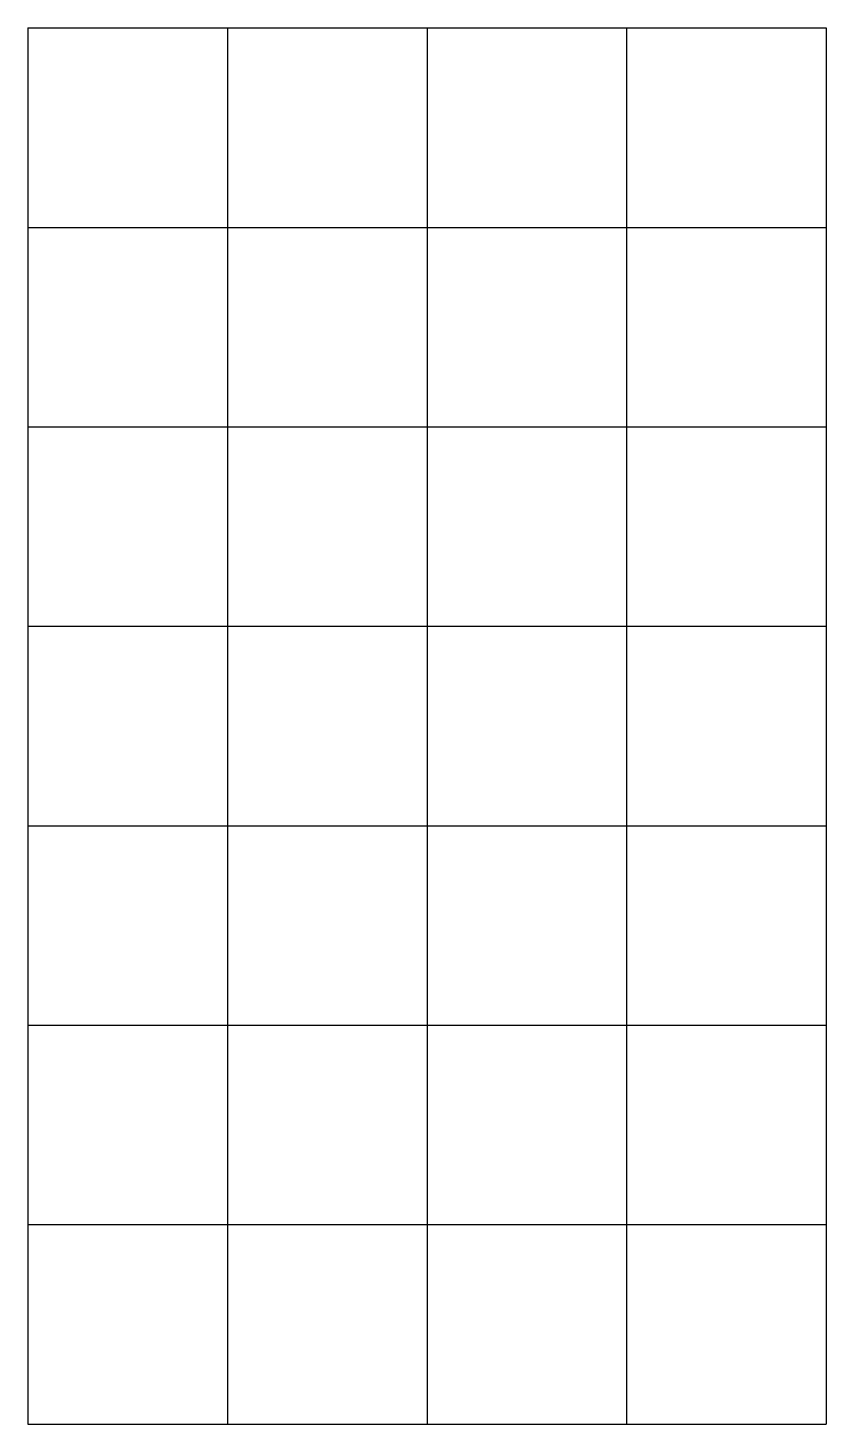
# Model space of a CAD drawing. Header units: millimetres. Extents: x -6.1 to 6.1, y -6.1 to 15.2.
import ezdxf

# ---------------------------------------------------------------- set-up
doc = ezdxf.new("R2010")
doc.units = ezdxf.units.MM

msp = doc.modelspace()

# ---------------------------------------------------------------- linework, layer by layer
at = {"layer": 'Sketch', "color": 255}
for p, q in [((-6.08, 15.2), (-6.08, -6.08)), ((-6.08, 15.2), (6.08, 15.2)), ((-3.04, 15.2), (-3.04, -6.08)), ((0, 15.2), (0, -6.08)), ((3.04, 15.2), (3.04, -6.08)), ((6.08, 15.2), (6.08, -6.08)), ((-6.08, 12.16), (6.08, 12.16)), ((-6.08, 9.12), (6.08, 9.12)), ((-6.08, 6.08), (6.08, 6.08)), ((-6.08, 3.04), (6.08, 3.04)), ((-6.08, 0), (6.08, 0)), ((-6.08, -3.04), (6.08, -3.04)), ((-6.08, -6.08), (6.08, -6.08))]:
    msp.add_line(p, q, dxfattribs=at)

doc.saveas('drawing.dxf')
